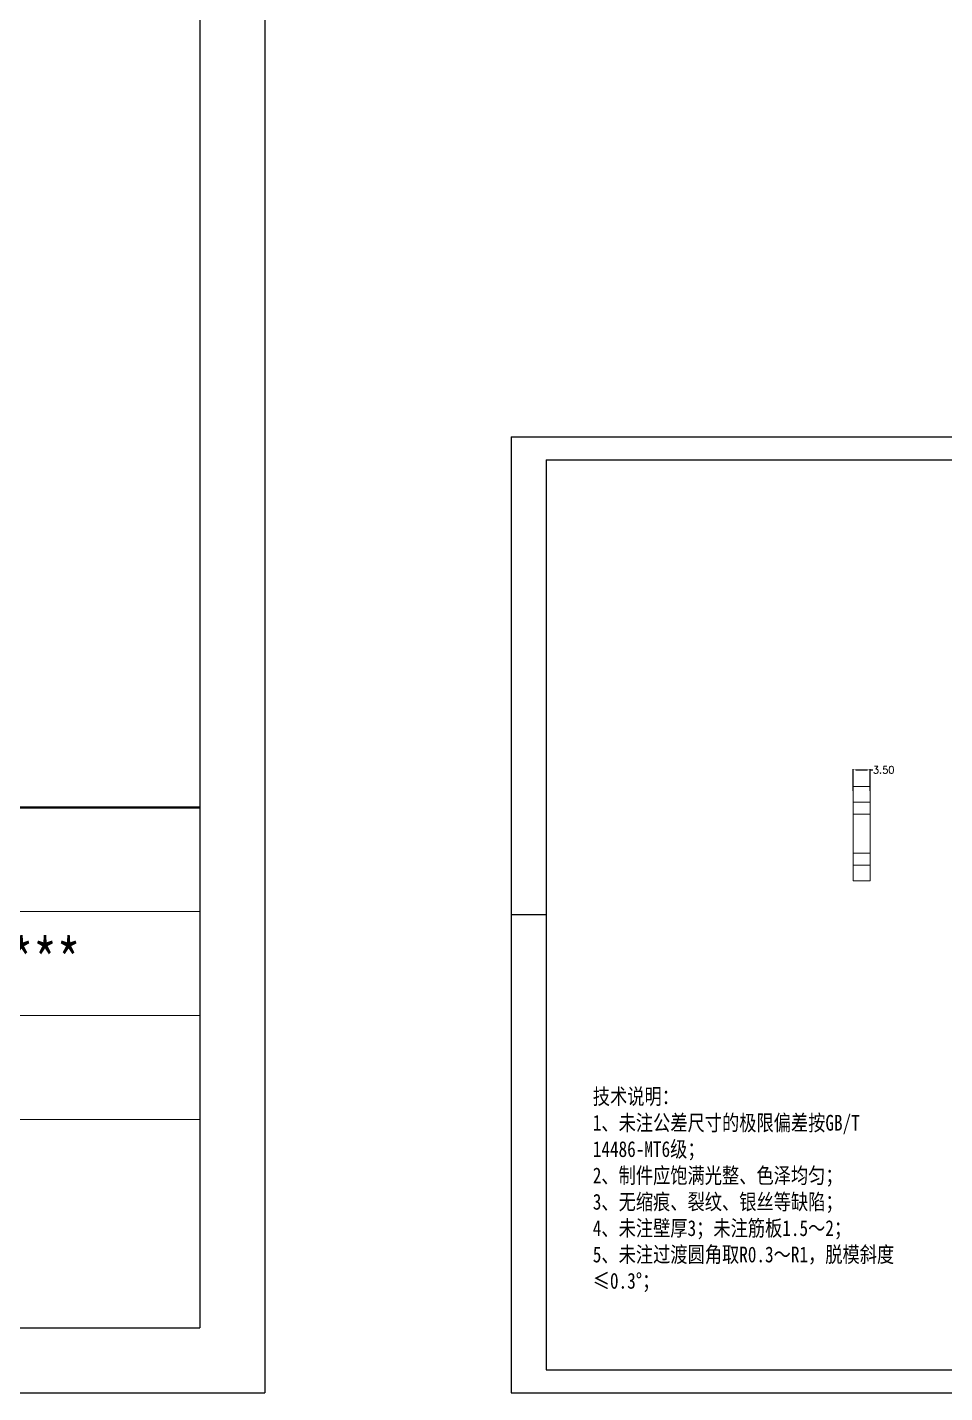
# Model space of a CAD drawing. Header units: inches. Extents: x 1153 to 3231, y 573 to 1137.
# Drawn here: x 2851.5 to 3041.3, y 573 to 855.1 of the extents above; entities that cross this region are included whole.
import ezdxf

# ---------------------------------------------------------------- set-up
doc = ezdxf.new("R2010")
doc.units = ezdxf.units.IN
doc.layers.add('文字', color=81, linetype='Continuous')
doc.layers.add('粗实线', color=7, linetype='Continuous', lineweight=30)
doc.layers.add('细实线', color=3, linetype='Continuous', lineweight=9)
doc.styles.get("Standard").update_dxf_attribs({"font": 'txt', "bigfont": 'gbcbig.shx'})
doc.styles.add('宋体', font='', dxfattribs={"width": 0.8, "height": 3.5})
doc.styles.get('宋体').set_extended_font_data('SimSun')
doc.dimstyles.new('2', dxfattribs={"dimtxt": 1.5, "dimasz": 0.6, "dimexe": 0.18, "dimexo": 0.0625, "dimgap": 0.09, "dimtad": 0, "dimtih": 1, "dimtoh": 1, "dimzin": 0, "dimdsep": 46, "dimtxsty": 'Standard', "dimcen": 0, "dimadec": 0, "dimazin": 2, "dimtfac": 1, "dimtofl": 0, "dimtmove": 0, "dimatfit": 3, "dimfxl": 1, "dimtolj": 1, "dimtzin": 0, "dimarcsym": 0})

# ---------------------------------------------------------------- blocks, each defined once
blk = doc.blocks.new('*D43')
at = {"color": 0, "lineweight": -2, "transparency": 16777216}
for p, q in [((3022.33, 697.34), (3022.33, 701.85)), ((3022.93, 701.67), (3025.23, 701.67)), ((3025.83, 697.34), (3025.83, 701.85)), ((3025.83, 701.67), (3026.43, 701.67))]:
    blk.add_line(p, q, dxfattribs=at)
at = {"color": 0, "transparency": 16777216}
for points in [[(3022.93, 701.77), (3022.93, 701.57), (3022.33, 701.67)], [(3025.23, 701.77), (3025.23, 701.57), (3025.83, 701.67)]]:
    blk.add_solid(points, dxfattribs=at)
at = {"layer": 'Defpoints', "color": 0, "transparency": 16777216}
for p in [(3025.83, 701.67), (3022.33, 697.27), (3025.83, 697.27)]:
    blk.add_point(p, dxfattribs=at)
at = {"color": 0, "transparency": 16777216, "insert": (3028.64, 701.67), "char_height": 1.5, "attachment_point": 5}
blk.add_mtext('\\A1;3.50', dxfattribs=at)

msp = doc.modelspace()

# ---------------------------------------------------------------- linework, layer by layer
for p, q in [((2900.636, 1137.308), (2900.636, 572.957)), ((2887.199, 1123.871), (2887.199, 586.394)), ((2951.619, 770.48), (3230.972, 770.48)), ((2951.619, 770.48), (2951.619, 572.957)), ((2958.847, 765.777), (3226.269, 765.777)), ((2958.847, 765.777), (2958.847, 577.66)), ((2958.847, 671.718), (2951.619, 671.718)), ((2951.619, 664.402), (2951.619, 572.957)), ((2123.136, 586.394), (2887.199, 586.394)), ((2958.847, 577.66), (3226.269, 577.66)), ((2102.483, 572.957), (2900.636, 572.957)), ((2951.619, 572.957), (3230.972, 572.957)), ((2951.619, 572.957), (3080.949, 572.957))]:
    msp.add_line(p, q)
at = {"color": 7, "linetype": 'Continuous', "lineweight": 15}
for p, q in [((3025.826, 698.233), (3022.326, 698.233)), ((3022.326, 698.233), (3022.326, 694.983)), ((3025.826, 698.233), (3025.826, 694.983)), ((3022.326, 692.483), (3022.326, 694.983)), ((3022.326, 694.983), (3025.826, 694.983)), ((3025.826, 694.983), (3025.826, 692.483)), ((3025.826, 692.483), (3022.326, 692.483)), ((3022.326, 684.483), (3022.326, 692.483)), ((3025.826, 684.483), (3025.826, 692.483)), ((3022.326, 684.483), (3025.826, 684.483)), ((3022.326, 681.983), (3022.326, 684.483)), ((3025.826, 684.483), (3025.826, 681.983)), ((3025.826, 681.983), (3022.326, 681.983)), ((3022.326, 678.733), (3022.326, 681.983)), ((3025.826, 678.733), (3025.826, 681.983)), ((3025.826, 678.733), (3022.326, 678.733))]:
    msp.add_line(p, q, dxfattribs=at)
at = {"layer": '粗实线', "color": 7, "lineweight": 40}
msp.add_line((2887.199, 693.889), (2564.713, 693.889), dxfattribs=at)
at = {"layer": '细实线', "color": 7}
for p, q in [((2887.199, 672.39), (2725.956, 672.39)), ((2887.199, 650.891), (2725.956, 650.891)), ((2887.199, 629.392), (2403.47, 629.392))]:
    msp.add_line(p, q, dxfattribs=at)

# ---------------------------------------------------------------- texts
at = {"layer": '文字', "color": 0, "attachment_point": 1, "style": '宋体'}
for s, insert, char_height, width in [('{\\H1.111x;**************}', (2794.277, 666.774), 8.06216, 93.20759), ('{\\H1.111x;技术说明：\\P1、未注公差尺寸的极限偏差按GB/T 14486-MT6级；\\P2、制件应饱满光整、色泽均匀；\\P3、无缩痕、裂纹、银丝等缺陷；\\P4、未注壁厚3；未注筋板1.5～2；\\P5、未注过渡圆角取R0.3～R1，脱模斜度≤0.3%%D；}', (2968.485, 635.822), 2.93933, 66.20661)]:
    msp.add_mtext(s, dxfattribs=dict(at, insert=insert, char_height=char_height, width=width))

# ---------------------------------------------------------------- dimensions: what is measured, and where the dimension line sits
dim = msp.add_linear_dim(base=(3025.826, 701.669), p1=(3022.326, 697.273), p2=(3025.826, 697.273), dimstyle='2')
dim.commit()
dim.dimension.update_dxf_attribs({"geometry": '*D43', "text_midpoint": (3028.641, 701.669)})

doc.saveas('drawing.dxf')
